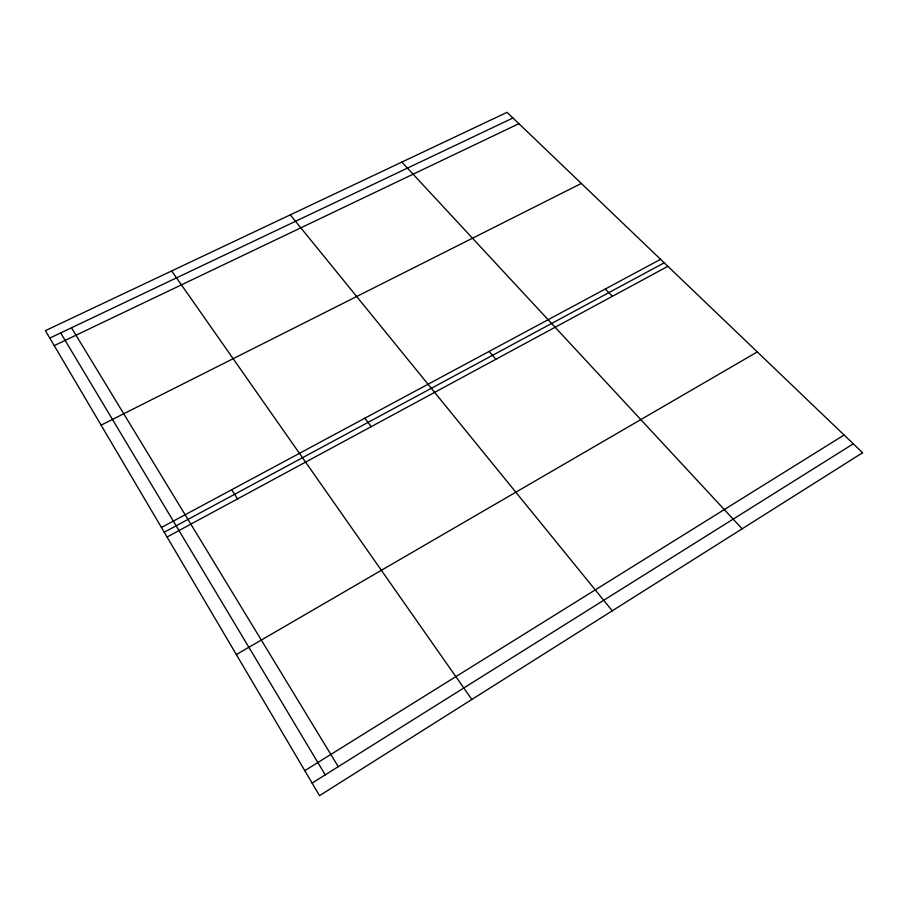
<?xml version="1.0" encoding="UTF-8"?>
<svg xmlns="http://www.w3.org/2000/svg" width="908" height="908" viewBox="0 0 908 908"><rect width="100%" height="100%" fill="white"/><g stroke="black" fill="none" stroke-linecap="round" stroke-linejoin="round"><path stroke-width="1.36" d="M312.114 783.071L853.304 443.83M304.793 770.654L844.1 435.023M236.352 654.555L757.306 351.929M167.049 537.003L667.879 266.316M161.442 527.48L660.57 259.313M164.234 532.224L664.213 262.809M101.117 425.148L581.324 183.45M54.23 345.619L518.888 123.681M49.792 338.094L512.952 117.983M605.261 289.028L612.412 296.28M401.869 162.089L742.131 528.808M489.083 351.441L495.893 359.262M290.276 214.856L612.264 610.812M364.846 418.202L371.236 426.635M171.68 270.936L471.842 699.478M231.676 489.741L237.567 498.878M71.482 327.788L338.275 766.681M60.666 332.93L325.234 774.842M862.6 452.74L319.525 795.658L45.4 330.648L507.05 112.342L862.6 452.74"/></g></svg>
